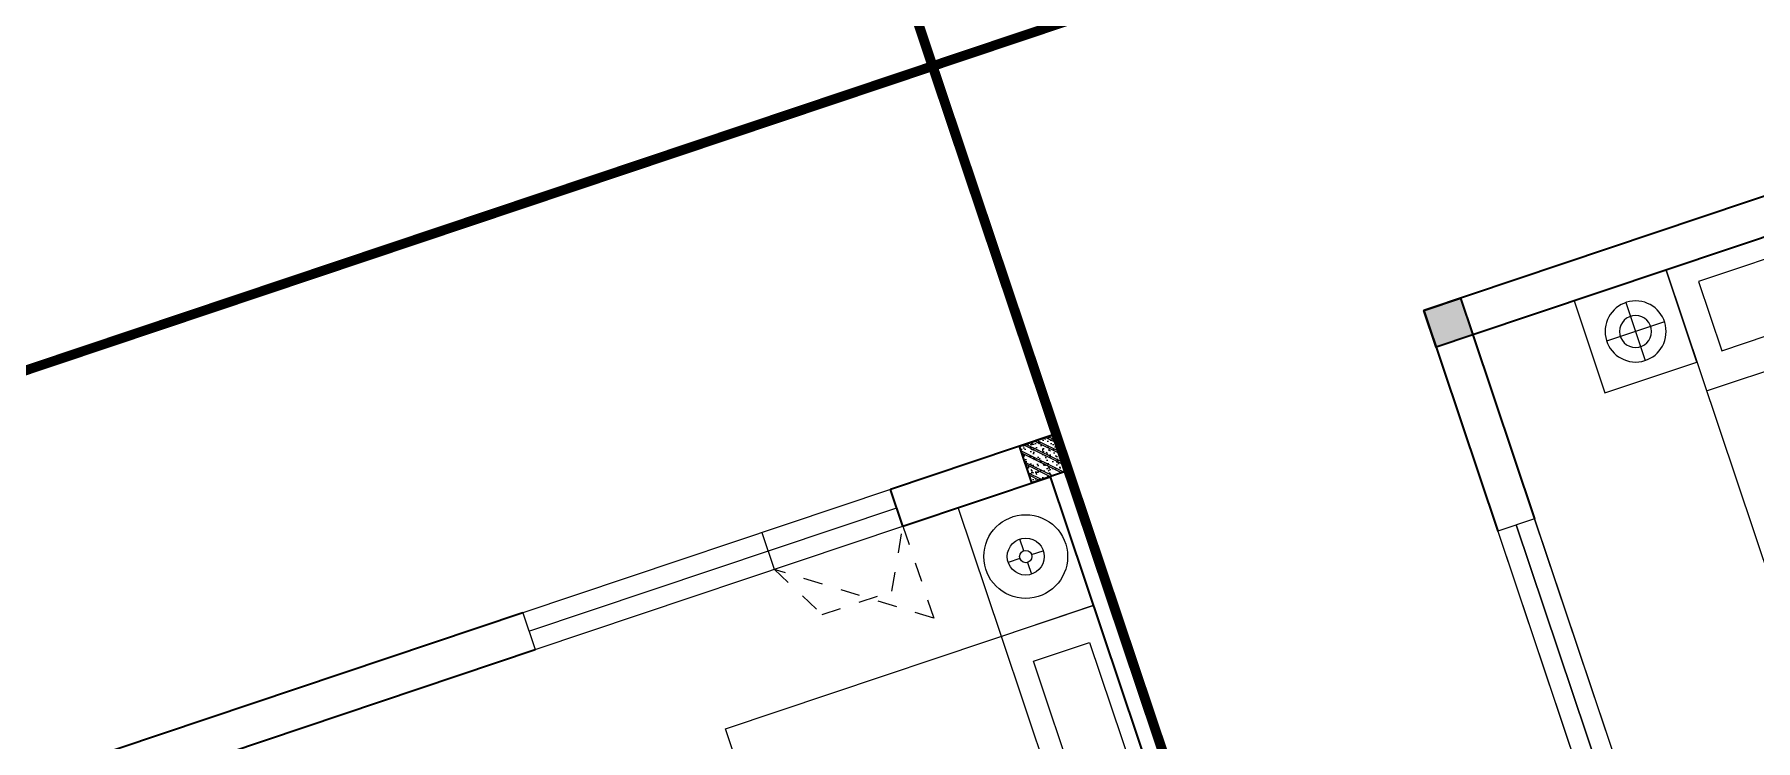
# Model space of a CAD drawing. Header units: metres. Extents: x 568332 to 569219, y 2065964 to 2066430.
# Drawn here: x 568574.65 to 568583.53, y 2066249.14 to 2066252.79 of the extents above; entities that cross this region are included whole.
import ezdxf

# ---------------------------------------------------------------- set-up
doc = ezdxf.new("R2010")
doc.units = ezdxf.units.M
for name, pattern in [('CENTER', [2, 1.25, -0.25, 0.25, -0.25]), ('HIDDEN', [0.375, 0.25, -0.125]), ('HIDDEN2', [0.1875, 0.125, -0.0625])]:
    doc.linetypes.add(name, pattern=pattern)
doc.layers.get('0').update_dxf_attribs({"linetype": 'CONTINUOUS'})
for name, color, linetype, lineweight in [('-CENTER', 143, 'CENTER', 13), ('-CONCRETE', 1, 'CONTINUOUS', 35), ('-DIM', 9, 'CONTINUOUS', 13), ('-DOOR', 137, 'CONTINUOUS', 9), ('-FURNITURE', 46, 'CONTINUOUS', 9), ('-HATCH', 8, 'CONTINUOUS', 5), ('-LINE1', 7, 'CONTINUOUS', 18), ('-LINE2', 252, 'CONTINUOUS', 9), ('-STEEL1', 1, 'CONTINUOUS', 35), ('-WALL', 4, 'CONTINUOUS', 35)]:
    doc.layers.add(name, color=color, linetype=linetype, lineweight=lineweight)
doc.layers.add('-RANH GIOI LO DAT', color=12, linetype='CONTINUOUS')

# ---------------------------------------------------------------- blocks, each defined once
blk = doc.blocks.new('G1600')
for p, q in [((137477.0741823114, -212827.2147267315), (139077.0741823114, -212827.2147267327)), ((137227.6935681712, -213391.7193460799), (137227.6935681718, -213076.8871672568)), ((139326.4547964507, -213391.7193460799), (139326.4547964501, -213076.8871672568)), ((137385.1096575831, -213234.3032566686), (137070.2774787599, -213234.3032566681)), ((139169.0387070388, -213234.3032566686), (139483.870885862, -213234.3032566681))]:
    blk.add_line(p, q)
blk.add_lwpolyline([(137477.074182311, -213484.2147267315), (137477.0741823123, -211484.2147267315), (139077.0741823123, -211484.2147267327), (139077.074182311, -213484.2147267327), (137477.074182311, -213484.2147267315)])
for points in [[(136977.074182316, -213484.2147267311), (136977.0741823163, -212984.3917867657), (137477.0741823113, -212984.3917867661), (137477.074182311, -213484.2147267315)], [(137617.074182311, -213375.2147267316), (137617.0741823112, -212998.7147267316), (138234.5741823112, -212998.714726732), (138234.574182311, -213375.214726732)], [(138937.074182311, -213375.2147267325), (138937.0741823112, -212998.7147267325), (138319.5741823112, -212998.7147267321), (138319.574182311, -213375.2147267321)], [(139577.0741823059, -213484.2147267331), (139577.0741823062, -212984.3917867677), (139077.0741823113, -212984.3917867673), (139077.074182311, -213484.2147267327)]]:
    blk.add_lwpolyline(points, close=True)
for centre, radius in [((137227.6935681715, -213234.3032566684), 157.4160894116067), ((139326.4547964504, -213234.3032566684), 157.4160894116067), ((137227.6935681715, -213234.3032566684), 82.41608941160666), ((139326.4547964504, -213234.3032566684), 82.41608941160666)]:
    blk.add_circle(centre, radius)
blk = doc.blocks.new('A$C5C575821')
at = {"layer": '-CONCRETE'}
h = blk.add_hatch(color=256, dxfattribs=at)
h.dxf.hatch_style = 1
h.paths.add_polyline_path([(-0.00237559899687767, 200.0000000000146), (-0.00237559899687767, 1.455191522836685e-11), (199.9976244010031, 1.455191522836685e-11), (199.9976244010031, 200.0000000000146)])
blk.add_lwpolyline([(-0.00237559899687767, 1.455191522836685e-11), (199.9976244010031, 1.455191522836685e-11), (199.9976244010031, 200.0000000000146), (-0.00237559899687767, 200.0000000000146)], close=True, dxfattribs=at)
blk = doc.blocks.new('M16-T3')
at = {"layer": '-DOOR'}
for p, q in [((200836.4093151161, 44573.55637275892), (199236.4093151161, 44573.55637275892)), ((200836.4093151161, 44473.55637275892), (199236.4093151161, 44473.55637275892)), ((199236.4093151015, 44473.54526968392), (200836.4093151164, 44473.50736780254)), ((200836.4093151161, 44373.55637275892), (199236.4093151161, 44373.55637275892))]:
    blk.add_line(p, q, dxfattribs=at)
blk.add_lwpolyline([(199236.4093151014, 44373.36911660711), (200836.409315109, 44373.40141646167), (200836.409315109, 44573.44380997469), (199236.4093151014, 44573.4115101199)], close=True, dxfattribs=at)
at = {"layer": '-RANH GIOI LO DAT', "linetype": 'HIDDEN', "ltscale": 10, "const_width": 50}
blk.add_lwpolyline([(204036.3446252802, 28918.3209899721), (204036.3446250929, 46573.4276598905), (195036.3446258684, 46573.42766000016), (195036.3446263599, 28708.93076681381)], close=True, dxfattribs=at)
at = {"layer": '-WALL'}
for p, q in [((202036.3422502656, 44573.42766004729), (200836.409315109, 44573.42765956627)), ((202036.3422502656, 39373.87009675264), (202036.3422502656, 44573.42766004729)), ((201836.3422502656, 44373.42766004729), (200836.4093151161, 44373.55637275892)), ((201836.3422502656, 40423.40892855286), (201836.3422502656, 44373.42766004729))]:
    blk.add_line(p, q, dxfattribs=at)
at = {"layer": '-FURNITURE', "xscale": -1, "rotation": 90}
blk.add_blockref('G1600', (-11647.87247646649, 180800.4831108588), dxfattribs=at)
at = {"layer": '-WALL', "xscale": -1}
blk.add_blockref('A$C5C575821', (202036.3422502656, 44373.42766004729), dxfattribs=at)
blk = doc.blocks.new('M10-T3')
at = {"layer": '-RANH GIOI LO DAT', "linetype": 'HIDDEN', "ltscale": 10, "const_width": 50.00000000000001}
blk.add_lwpolyline([(204763.3220129013, -368087.9838423729), (204763.3220133781, -350637.9838423729), (195763.3220129013, -350637.9838423729), (195763.3220129013, -368297.9838423729)], close=True, dxfattribs=at)
blk = doc.blocks.new('M1-T3.1')
at = {"layer": '-CONCRETE', "color": 1, "linetype": 'HIDDEN', "ltscale": 10, "const_width": 50}
blk.add_lwpolyline([(339345.991792275, 50951.97500556499), (345345.9680453291, 50951.97500556491), (345346.0170700845, 30951.99839157377), (339346.0408170305, 30951.99839157377)], close=True, dxfattribs=at)
blk = doc.blocks.new('1800X2000')
at = {"layer": '-FURNITURE'}
blk.add_line((325497.3064970744, 17765.29446492715), (325497.3064973904, 19565.2944651944), dxfattribs=at)
for points in [[(323997.3057774993, 19565.2944651944), (325997.3064971831, 19565.2944651944), (325997.3064971831, 17765.29446484288), (323997.3057774993, 17765.29446484288)], [(325612.9490047574, 19390.79434491032), (325919.0064973457, 19390.79434491032), (325919.0064973457, 18691.29434485664), (325612.9490047574, 18691.29434485664)], [(325612.9490046239, 18629.79434491026), (325919.0064972151, 18629.79434491026), (325919.0064972151, 17946.79434485664), (325612.9490046239, 17946.79434485664)]]:
    blk.add_lwpolyline(points, close=True, dxfattribs=at)
blk = doc.blocks.new('12PLMP12')
at = {"color": 0, "linetype": 'ByBlock'}
for p, q in [((0, 1.25), (0, 3.75)), ((-1.25, 0), (-3.75, 0)), ((1.25, 0), (3.75, 0)), ((0, -1.25), (0, -3.75))]:
    blk.add_line(p, q, dxfattribs=at)
for radius in [8.5, 3.75, 1.25]:
    blk.add_circle((0, 0), radius, dxfattribs=at)
blk = doc.blocks.new('18x35')
at = {"layer": '-HATCH'}
h = blk.add_hatch(dxfattribs=at)
h.set_pattern_fill('CHAU-01', color=256, scale=10, angle=-1.272221872585407e-14, pattern_type=2)
h.set_pattern_definition([(49.99999999999999, (0, 0), (71.72601826007535, -6.275213498259527), [7.5, -82.5]), (355, (0, 0), (-13.87513336129999, 75.21921337000119), [6, -66]), (100.4514, (5.977167999997619, -0.5229339999999638), (57.85093817140217, 68.94395420609534), [6.374019000000001, -70.1142112]), (46.18419999999998, (0, 20), (106.7241048625644, -16.55190143290183), [11.25, -123.75]), (96.63559999999998, (8.89367449999554, 18.62066930000003), (93.46627055487036, 97.41178709004416), [9.561028799999994, -105.1713]), (351.1842, (0, 20), (93.46619451336275, 97.41186009253245), [9, -99]), (20.99999999999998, (10, 15), (59.69070521184616, -40.2618890665339), [7.5, -82.5]), (326.0000000000001, (10, 15), (24.33153319215819, 72.5150045046853), [6, -66]), (71.45139999999999, (14.97422329999972, 11.64483940000002), (84.022262858149, 32.25304967099522), [6.374019000000001, -70.1142112]), (37.49999999999998, (0, 0), (1.215985531729074, 33.28938538313115), [0, -65.19999999999999, 0, -67, 0, -66.25]), (7.499999999999987, (0, 0), (26.30695374421487, 39.44117118823602), [0, -38.2, 0, -63.7, 0, -25.25]), (327.5, (-22.30000000000291, 0), (53.3822436172409, -2.255487173437988), [0, -25, 0, -78, 0, -103.5]), (317.5, (-32.30000000000291, 0), (58.31861693423862, 10.01049823323176), [0, -32.5, 0, -51.8, 0, -73.5]), (44.99999999999999, (0, 0), (-30.05203820042826, 30.05203820042828), []), (44.99999999999999, (0, 12.25), (-30.05203820042826, 30.05203820042828), [])])
h.paths.add_polyline_path([(96508.03118051568, 47993.04977023201), (96508.03118051568, 47793.04977023201), (96708.03118051568, 47793.04977023201), (96708.03118051568, 47993.04977023201)])
at = {"layer": '-STEEL1'}
blk.add_lwpolyline([(96508.03118051568, 47793.04977023201), (96708.03118051568, 47793.04977023201), (96708.03118051568, 47993.04977023201), (96508.03118051568, 47993.04977023201)], close=True, dxfattribs=at)
blk = doc.blocks.new('M1-T3')
at = {"layer": '-CONCRETE', "color": 1, "linetype": 'HIDDEN', "ltscale": 10, "const_width": 50}
blk.add_lwpolyline([(191581.7177010371, 50951.98888872014), (197581.6939540912, 50951.98888872005), (197581.7429788466, 30952.01227472891), (191581.7667257926, 30952.01227472891)], close=True, dxfattribs=at)
at = {"layer": '-DOOR'}
for p, q in [((193181.7676721304, 48951.94023788412), (193181.7568194837, 48751.94023863501)), ((194481.7730198445, 48851.82645140468), (192481.7731005148, 48851.83850879905))]:
    blk.add_line(p, q, dxfattribs=at)
blk.add_lwpolyline([(194481.7730198445, 48751.81261621359), (192481.7731005148, 48751.82467360799), (192481.7731005148, 48951.83781948856), (194481.7730198445, 48951.82576209419)], close=True, dxfattribs=at)
at = {"layer": '-FURNITURE'}
blk.add_lwpolyline([(191681.7516528489, 48751.79506627219), (191681.7516525991, 48051.68693939997), (192181.7516525991, 48051.68693931225), (192181.7516528489, 48751.79506618447)], close=True, dxfattribs=at)
at = {"layer": '-LINE1', "lineweight": 18}
blk.add_lwpolyline([(191581.7411493842, 50951.93153578669), (197581.7174024383, 50951.9315357866), (197581.7664271937, 30951.95492153367), (191581.7901741396, 30951.95492153367)], close=True, dxfattribs=at)
at = {"layer": '-LINE2', "linetype": 'HIDDEN2', "ltscale": 10}
for p, q in [((192481.7731005148, 48251.80515571596), (193181.6927791286, 48751.82045400402)), ((192481.7731005148, 48751.80515571596), (192481.7731005148, 48251.80515571596))]:
    blk.add_line(p, q, dxfattribs=at)
blk.add_lwpolyline([(193181.7568194837, 48751.94023863501), (193021.3680752897, 48451.94023863501), (192642.161738721, 48451.80535396148), (192481.772994527, 48751.80535396148)], dxfattribs=at)
at = {"layer": '-WALL'}
for p, q in [((192481.7731005148, 48751.81261621359), (192481.7731005148, 48951.82576185705)), ((194481.7730198445, 48951.83150561327), (197581.7223051229, 48951.83150561327)), ((197481.7258029776, 48751.83016596167), (194481.7730198445, 48751.83016596167))]:
    blk.add_line(p, q, dxfattribs=at)
for points in [[(191581.6089714906, 45352.87047821806), (191581.5481236109, 48951.79488466763), (192481.7731005148, 48951.80535396283)], [(192481.7731005148, 48751.80535396283), (191681.820390144, 48751.79506622833), (191681.7899551598, 45352.87047821806)]]:
    blk.add_lwpolyline(points, dxfattribs=at)
at = {"layer": '-DIM', "xscale": -1, "rotation": 359.9999999899488}
blk.add_blockref('1800X2000', (517679.0581463023, 28486.3924164063), dxfattribs=at)
at = {"layer": '-FURNITURE', "extrusion": (0, 0, -1), "xscale": 25.40000000037255, "yscale": 25.40000000037255, "zscale": -25.40000000037254, "rotation": 270}
blk.add_blockref('12PLMP12', (-191931.7741064923, 48401.74100274836), dxfattribs=at)
at = {"layer": '-STEEL1'}
blk.add_blockref('18x35', (95073.7148716847, 958.7451167374566), dxfattribs=at)

msp = doc.modelspace()

# ---------------------------------------------------------------- block references
at = {"layer": '-CENTER', "xscale": 0.001, "yscale": 0.001, "zscale": 0.001, "rotation": 108.5514997314972}
msp.add_blockref('M16-T3', (568688.3525919016, 2066074.005755737), dxfattribs=at)

# ---------------------------------------------------------------- next in the draw order: block references
at = {"layer": '-WALL', "color": 2, "true_color": 0xf1eb1f, "xscale": 0.001, "yscale": 0.001, "zscale": 0.001, "rotation": 108.5514997312329}
msp.add_blockref('M10-T3', (568309.1487571434, 2065955.473277734), dxfattribs=at)

# ---------------------------------------------------------------- next in the draw order: block references
at = {"layer": '-DIM', "xscale": 0.001, "yscale": 0.001, "zscale": 0.001, "rotation": 198.5500272218371}
msp.add_blockref('M1-T3.1', (568884.7908018663, 2066408.884271305), dxfattribs=at)

# ---------------------------------------------------------------- next in the draw order: block references
at = {"layer": '-DIM', "xscale": -0.001, "yscale": 0.001, "zscale": 0.001, "rotation": 18.5516401755757}
msp.add_blockref('M1-T3', (568777.1218095855, 2066265.271869562), dxfattribs=at)

doc.saveas('drawing.dxf')
